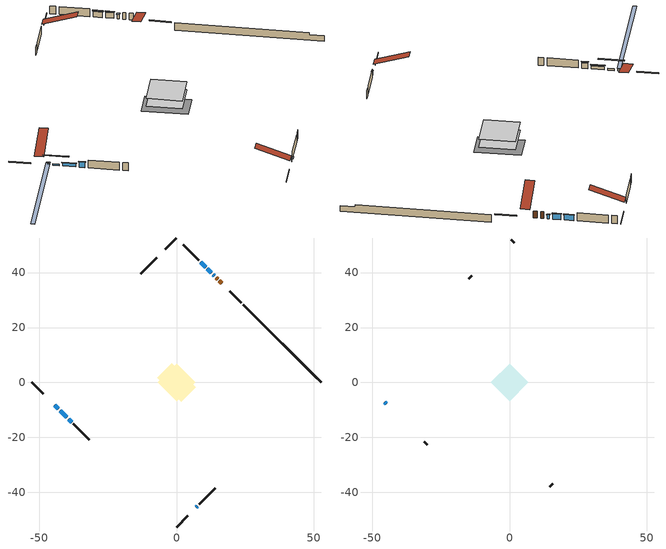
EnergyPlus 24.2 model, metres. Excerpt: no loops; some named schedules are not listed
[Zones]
conditioned space
 floor outside (Floor1 construction): -1.49,0 0,1.49 1.49,0 0,-1.49 z0.6
 floor adiabatic (AdiabaticFloorConstruction): -6.8,0 0,6.8 6.8,0 0,-6.8 z0.6
 floor foundation (Slab1 construction): -7.07,1.81 -1.81,7.07 7.07,-1.81 1.81,-7.07 z-1.73
 wall outside (RimJoist1 construction): 0,-52.58 4.17,-48.4 / -52.58,0 -48.4,-4.17 / 0,52.58 -4.17,48.4 / 23.62,28.96 19.45,33.13 z0.6:0.9
 wall outside (AdiabaticWallConstruction 1): 16.39,36.19 15.63,36.94 / 14.98,37.6 14.4,38.18 z0.6:2.63
 wall outside (AdiabaticWallConstruction): 13.74,38.83 13.37,39.21 z0.6:1.82; -44.25,-8.32 -43.03,-9.54 z0.6:1.11; 7.23,-45.34 7.61,-44.96 z0.6:1.49; 12.71,39.87 11.22,41.36 / 10.56,42.01 8.84,43.74 z0.6:2.3; -42.38,-10.2 -39.9,-12.68 z0.6:1.62; -39.24,-13.33 -38.17,-14.41 z0.6:2.33
 wall outside (Wall1 construction): 8.27,-44.31 14.07,-38.5 / -37.51,-15.07 -31.71,-20.87 / -7.23,45.34 -13.04,39.54 / 8.18,44.4 2.38,50.2 z0.6:3.04
 wall foundation (FoundationWall1 construction): 24.28,28.3,-1.73 24.28,28.3,0.6 49.75,2.83,0.6 49.75,2.83,-0.03 52.58,0,-0.03 52.58,0,-1.73
 window (WindowConstruction 4): 13.74,38.83 13.37,39.21 z0.6:1.82
 window (WindowConstruction 6): -44.25,-8.32 -43.03,-9.54 z0.6:1.11
 window (WindowConstruction 5): 7.23,-45.34 7.61,-44.97 z0.6:1.49
 window (WindowConstruction): 12.71,39.87 11.22,41.36 z0.6:2.3
 window (WindowConstruction 1): 10.56,42.01 8.84,43.74 z0.6:2.3
 window (WindowConstruction 2): -42.38,-10.2 -39.9,-12.68 z0.6:1.61
 window (WindowConstruction 3): -39.24,-13.33 -38.17,-14.41 z0.6:2.33
 door (Door): 16.39,36.19 15.63,36.94 z0.6:2.63
 door (Door 1): 14.98,37.6 14.4,38.18 z0.6:2.63
 ceiling adiabatic (AdiabaticFloorConstruction): 0,-6.8 6.8,0 0,6.8 -6.8,0 z0.6
attic - vented
 floor to conditioned space (Floor2 construction Reversed): -6.8,0 0,6.8 6.8,0 0,-6.8 z3.04
 wall outside (AdiabaticWallConstruction): -45.34,-7.23 -44.91,-7.67 z0.6:1.21
 wall outside (Wall2 construction): 14.73,-37.85 15.79,-36.78 / -31.05,-21.53 -29.99,-22.59 / -13.69,38.88 -14.76,37.82 / 1.72,50.86 0.66,51.92 z0.6:3.04
 window (WindowConstruction 7): -45.34,-7.23 -44.91,-7.67 z0.6:1.21
 roof outside (Roof1 construction): 6.58,-46,3.04 -0.05,-39.37,6.16 -1.79,-41.12,6.16 4.83,-47.75,3.04; -46,-6.58,3.04 -39.37,0.05,6.16 -41.12,1.79,6.16 -47.75,-4.83,3.04; -6.58,46,3.04 0.05,39.37,6.16 1.79,41.12,6.16 -4.83,47.75,3.04; 17.04,35.53,3.04 10.42,28.91,6.16 12.16,27.16,6.16 18.79,33.79,3.04
shading: -44.77,-7.81 -45.48,-7.09 -67.25,-28.86 -66.53,-29.57 z1.41; 13.22,39.35 13.89,38.69 14.18,38.98 13.52,39.64 z2.02; -41.17,-11.41 -46.12,-6.46 -46.41,-6.75 -41.46,-11.7 z3.75; 7.75,-44.82 7.09,-45.48 7.38,-45.78 8.04,-45.11 z1.69; 11.08,41.5 12.85,39.72 13.14,40.02 11.37,41.79 z2.5; 8.7,43.88 10.7,41.87 10.99,42.16 8.99,44.17 z2.5; -39.76,-12.82 -42.52,-10.06 -42.81,-10.35 -40.05,-13.11 z1.82; -38.02,-14.55 -39.39,-13.19 -39.68,-13.48 -38.31,-14.84 z2.53
[Building]
Building 1: Terrain=Suburbs
[Site:Location]
Quebec Intl AP_QC: Latitude {deg}=46.8; Longitude {deg}=-71.38; Time Zone {hr}=-5; Elevation {m}=74; Keep Site Location Information=Yes
[Site:GroundTemperature:Shallow]
0.0108218, -2.24938, -2.43038, -1.3578, 2.94801, 7.23376, 10.9493, 13.303, 13.5029, 11.5886, 7.96783, 3.81355
[Site:WaterMainsTemperature]
Calculation Method=Schedule; Temperature Schedule=mains temperature schedule
[Material] Roughness=Rough; Thermal Absorptance=0.9
Name | Thickness {m} | Conductivity {W/m-K} | Density {kg/m3} | Specific Heat {J/kg-K} | Solar Absorptance | Visible Absorptance
asphalt or fiberglass shingles | 0.00635 | 0.162714 | 1121.4 | 1465.45 | 0.4 | 0.4
ceiling loosefill ins | 0.0846667 | 0.0480833 | 16.02 | 1046.75 | 0.7 | 0.7
ceiling stud and cavity | 0.1397 | 0.0951285 | 65.682 | 1177.47 | 0.7 | 0.7
concrete 4.0 in. | 0.1016 | 1.803125 | 2242.8 | 837.4 | 0.7 | 0.7
concrete 8.0 in. | 0.2032 | 1.803125 | 2242.8 | 837.4 | 0.7 | 0.7
door material | 0.04445 | 0.0451087 | 512.64 | 1214.23 | 0.7 | 0.7
door material 1 | 0.04445 | 0.188738 | 512.64 | 1214.23 | 0.7 | 0.7
exterior vertical ins | 0.0166018 | 0.029427 | 32.04 | 1214.23 | 0.7 | 0.7
floor covering | 0.0127 | 0.0433444 | 54.468 | 1339.84 | 0.6 | 0.6
floor rigid ins; rim joist rigid ins | 0.051816 | 0.029427 | 32.04 | 1214.23 | 0.7 | 0.7
floor rigid ins 1; wall rigid ins | 0.512978 | 0.029427 | 32.04 | 1214.23 | 0.7 | 0.7
floor stud and cavity | 0.1397 | 0.920422 | 92.3553 | 1139.71 | 0.7 | 0.7
floor stud and cavity 1 | 0.1397 | 1.75129 | 37.0049 | 1207.88 | 0.7 | 0.7
furniture material conditioned space 1 | 0.1524 | 0.115458 | 640.8 | 1214.23 | 0.6 | 0.6
gypsum board | 0.0127 | 0.160291 | 801 | 837.4 | 0.6 | 0.6
gypsum board 1 | 0.0127 | 0.160291 | 801 | 837.4 | 0.7 | 0.7
osb sheathing 0.5 in. | 0.0127 | 0.115458 | 512.64 | 1214.23 | 0.7 | 0.7
osb sheathing 0.75 in. | 0.01905 | 0.115458 | 512.64 | 1214.23 | 0.7 | 0.7
osb sheathing 2.0 in. | 0.0508 | 0.115458 | 512.64 | 1214.23 | 0.7 | 0.7
rim joist stud and cavity | 0.0508 | 0.254006 | 125.044 | 1163.47 | 0.6 | 0.6
wall stud and cavity | 0.1397 | 0.0818765 | 139.0536 | 1170.24 | 0.7 | 0.7
wall stud and cavity 1 | 0.0889 | 6.1454 | 50.32683 | 1063.81 | 0.6 | 0.6
wall stud and cavity 2 | 0.0889 | 0.380278 | 52.3479 | 1209.89 | 0.7 | 0.7
wall stud and cavity 3 | 0.0889 | 0.391764 | 83.0341 | 1211.67 | 0.7 | 0.7
wood siding | 0.0254 | 0.102417 | 544.68 | 1172.36 | 0.4 | 0.4
wood siding 1 | 0.00254 | 0.102417 | 544.68 | 1172.36 | 0.4 | 0.4
wood siding 2; wood siding 3; wood siding 4 | 0.0254 | 0.102417 | 544.68 | 1172.36 | 0.7 | 0.7
[WindowMaterial:SimpleGlazingSystem]
Name | U-Factor {W/m2-K} | Solar Heat Gain Coefficient
WindowMaterial | 2.89578 | 0.66
WindowMaterial 1 | 2.92076 | 0.62
WindowMaterial 2 | 2.946882 | 0.58
WindowMaterial 3 | 3.00196 | 0.56
WindowMaterial 4 | 2.98152 | 0.61
WindowMaterial 5 | 2.992306 | 0.59
WindowMaterial 6 | 3.04965 | 0.43
WindowMaterial 7 | 3.00026 | 0.58
[Construction]
AdiabaticFloorConstruction: floor stud and cavity 1, floor rigid ins 1, osb sheathing 0.75 in., floor covering
AdiabaticWallConstruction: wood siding 3, wall rigid ins, wall stud and cavity 2, gypsum board
AdiabaticWallConstruction 1: wood siding 4, wall rigid ins, wall stud and cavity 2, gypsum board
Door: door material
Door 1: door material 1
Floor1 construction: floor stud and cavity, floor rigid ins, osb sheathing 0.75 in., floor covering
Floor2 construction Reversed: gypsum board, ceiling stud and cavity, ceiling loosefill ins
FoundationWall1 construction: concrete 8.0 in., gypsum board 1
furniture construction conditioned space 1: furniture material conditioned space 1
PartitionWallConstruction: gypsum board, wall stud and cavity 3, gypsum board
RimJoist1 construction: wood siding 2, rim joist rigid ins, osb sheathing 2.0 in., rim joist stud and cavity
Roof1 construction: asphalt or fiberglass shingles
Slab1 construction: concrete 4.0 in.
Wall1 construction: wood siding, osb sheathing 0.5 in., wall stud and cavity, gypsum board
Wall2 construction: wood siding 1, wall stud and cavity 1
WindowConstruction: WindowMaterial
WindowConstruction 1: WindowMaterial 1
WindowConstruction 2: WindowMaterial 2
WindowConstruction 3: WindowMaterial 3
WindowConstruction 4: WindowMaterial 4
WindowConstruction 5: WindowMaterial 5
WindowConstruction 6: WindowMaterial 6
WindowConstruction 7: WindowMaterial 7
[Zone] Multiplier=1; Part of Total Floor Area=Yes
Name | Volume {m3}
attic - vented | 46.926
conditioned space | 465.6
[Space]
Name | Zone | Volume {m3}
attic - vented 1 | attic - vented | 46.926
conditioned space 1 | conditioned space | 465.6
[ZoneInfiltration:EffectiveLeakageArea]
infil attic - vented 1: Zone or Space=attic - vented 1; Schedule=Always On Discrete; Effective Air Leakage Area {cm2}=3417.23; Stack Coefficient=0.0003869; Wind Coefficient=1.32898e-05
[ZoneMixing]
whole house fan mix: Zone or Space=attic - vented; Schedule=Always On Continuous; Design Flow Rate Calculation Method=Flow/Zone; Design Flow Rate {m3/s}=0; Source Zone or Space=conditioned space
[SurfaceProperty:ExposedFoundationPerimeter]
Slab1: Exposed Perimeter Calculation Method=TotalExposedPerimeter; Total Exposed Perimeter {m}=40.021
[InternalMass] Zone or ZoneList=conditioned space; Space or SpaceList=conditioned space 1
Name | Construction | Surface Area {m2}
furniture mass conditioned space 1 | furniture construction conditioned space 1 | 76.2482
partition wall mass | PartitionWallConstruction | 190.62
[Lights]
interior lighting: Zone or ZoneList or Space or SpaceList=conditioned space 1; Schedule=interior lighting schedule; Design Level Calculation Method=LightingLevel; Lighting Level {W}=343.2; Return Air Fraction=0; Fraction Radiant=0.6; Fraction Visible=0.2; Fraction Replaceable=1
[People]
occupants: Zone or ZoneList or Space or SpaceList=conditioned space 1; Number of People Schedule=occupants schedule; Number of People Calculation Method=People; Number of People=3; Fraction Radiant=0.314171; Sensible Heat Fraction=0.56303; Activity Level Schedule=occupants activity schedule; Carbon Dioxide Generation Rate {m3/s-W}=0; Enable ASHRAE 55 Comfort Warnings=No; Mean Radiant Temperature Calculation Type=EnclosureAveraged
[ElectricEquipment] Zone or ZoneList or Space or SpaceList=conditioned space 1; Design Level Calculation Method=EquipmentLevel
Name | Schedule | Design Level {W} | Fraction Latent | Fraction Radiant | Fraction Lost
clothes dryer | clothes dryer schedule | 140.772 | 0.015 | 0.081 | 0.85
clothes washer | clothes washer schedule | 32.1985 | 0.03 | 0.162 | 0.7
cooking range | cooking range schedule | 215.147 | 0.08 | 0.432 | 0.2
dishwasher | dishwasher schedule | 66.8632 | 0.3 | 0.18 | 0.4
fridge | fridge schedule | 72.9452 | 0 | 0.6 | 0
mech vent house fan | mech vent house fan schedule | 0 | 0 | 0 | 1
mech vent house fan cfis | mech vent house fan cfis schedule | 0 | 0 | 0 | 0
mech vent range fan 0 | mech vent range fan 0 schedule | 57 | 0 | 0 | 1
misc plug loads | misc plug loads schedule | 494.7 | 0.045 | 0.513 | 0.1
whole house fan | Always On Discrete | 0 | 0 | 0 | 1
[OtherEquipment] Zone or ZoneList or Space or SpaceList=conditioned space 1; Design Level Calculation Method=EquipmentLevel
Name | Fuel Type | Schedule | Design Level {W} | Fraction Latent | Fraction Radiant | Fraction Lost
clothes dryer 1 | Electricity | clothes dryer schedule | 0 | 0.015 | 0.081 | 0.85
cooking range 1 | Electricity | cooking range schedule | 0 | 0.08 | 0.432 | 0.2
general water use latent | None | general water use schedule | 62.594 | 1 | 0 | 0
general water use sensible | None | general water use schedule | -61.6891 | 0 | 0.6 | 0
mech vent house fan latent load | None | Always On Discrete | 0 | 1 | 0 | 0
mech vent house fan sensible load | None | Always On Discrete | 0 | 0 | 0 | 0
water heater energy adjustment1 | Electricity | Always On Discrete | 0.01 | 0 | 0 | 1
[ZoneInfiltration:DesignFlowRate] Zone or ZoneList or Space or SpaceList=conditioned space 1; Schedule=Always On Discrete; Design Flow Rate Calculation Method=Flow/Zone; Design Flow Rate {m3/s}=0
infil flow; natural vent flow; whole house fan flow
[ZoneControl:Thermostat]
conditioned space Thermostat: Zone or ZoneList=conditioned space; Control Type Schedule=conditioned space Thermostat Schedule; Control 1=conditioned space temperature setpoint; Temperature Difference Between Cutout And Setpoint {deltaC}=0
[ZoneHVAC:Baseboard:Convective:Electric]
electric baseboard: Availability Schedule=Always On Discrete; Heating Design Capacity {W}=9968.81; Efficiency=1
[AirLoopHVAC:UnitarySystem]
unit heater unitary system: Control Type=Load; Controlling Zone or Thermostat Location=conditioned space; Dehumidification Control Type=None; Availability Schedule=Always On Discrete; Supply Fan=unit heater supply fan; Fan Placement=BlowThrough; Supply Air Fan Operating Mode Schedule=unit heater auto fan schedule; Heating Coil=unit heater htg coil; DX Heating Coil Sizing Ratio=1; Use DOAS DX Cooling Coil=No; Minimum Supply Air Temperature {C}=2; Latent Load Control=SensibleOnlyLoadControl; Cooling Supply Air Flow Rate Method=None; Heating Supply Air Flow Rate Method=SupplyAirFlowRate; Heating Supply Air Flow Rate {m3/s}=0.00141584; No Load Supply Air Flow Rate Method=SupplyAirFlowRate; No Load Supply Air Flow Rate {m3/s}=0; No Load Supply Air Flow Rate Control Set To Low Speed=Yes; Maximum Supply Air Temperature {C}=48.8889; Maximum Outdoor Dry-Bulb Temperature for Supplemental Heater Operation {C}=21; Ancillary On-Cycle Electric Power {W}=0; Ancillary Off-Cycle Electric Power {W}=0
[Fan:SystemModel]
unit heater supply fan: Availability Schedule=Always On Discrete; Design Maximum Air Flow Rate {m3/s}=0.00141584; Speed Control Method=Discrete; Electric Power Minimum Flow Rate Fraction=0.2; Design Pressure Rise {Pa}=500; Motor Efficiency=1; Motor In Air Stream Fraction=1; Design Electric Power Consumption {W}=Autosize; Design Power Sizing Method=PowerPerFlow; Electric Power Per Unit Flow Rate {W/(m3/s)}=1e-06; Electric Power Per Unit Flow Rate Per Unit Pressure {W/((m3/s)-Pa)}=1.66667; Fan Total Efficiency=0.7; Motor Loss Radiative Fraction=0; Number of Speeds=1; Speed Flow Fraction 1=1; Speed Electric Power Fraction 1=1
[Coil:Heating:Fuel]
unit heater htg coil: Availability Schedule=Always On Discrete; Fuel Type=FuelOilNo2; Burner Efficiency=0.3; Nominal Capacity {W}=0.293071; On Cycle Parasitic Electric Load {W}=0; Off Cycle Parasitic Fuel Load {W}=0
[Zone equipment]
conditioned space: electric baseboard, unit heater unitary system
[Foundation:Kiva]
Foundation Kiva 1: Initial Indoor Air Temperature {C}=18; Wall Height Above Grade {m}=0.599999; Wall Depth Below Slab {m}=0.2032; Custom Block Material Name 1=exterior vertical ins; Custom Block Depth 1 {m}=2.33001; Custom Block X Position 1 {m}=0.2159; Custom Block Z Position 1 {m}=0
[Foundation:Kiva:Settings]
Soil Conductivity {W/m-K}=0.849921; Soil Density {kg/m3}=1842.3; Soil Specific Heat {J/kg-K}=418.7; Ground Solar Absorptivity=0.9; Ground Thermal Absorptivity=0.9; Ground Surface Roughness {m}=0.03; Far-Field Width {m}=40; Deep-Ground Boundary Condition=ZeroFlux; Deep-Ground Depth {m}=40; Minimum Cell Dimension {m}=0.2; Maximum Cell Growth Coefficient=3; Simulation Timestep=Timestep
[Exterior:Lights]
exterior lighting: Schedule=exterior lighting schedule; Design Level {W}=75.6
[EnergyManagementSystem:GlobalVariable]
infil_program_Qfan
infil_program_Qinf
natural_vent_program_Qnv
natural_vent_program_Qwhf
[EnergyManagementSystem:Sensor]
Name | Output:Variable or Output:Meter Index Key | Output:Variable or Output:Meter
airflow_gain | infil flow | Infiltration Sensible Heat Gain Energy
airflow_gain_1 | natural vent flow | Infiltration Sensible Heat Gain Energy
airflow_gain_2 | whole house fan flow | Infiltration Sensible Heat Gain Energy
airflow_loss | infil flow | Infiltration Sensible Heat Loss Energy
airflow_loss_1 | natural vent flow | Infiltration Sensible Heat Loss Energy
airflow_loss_2 | whole house fan flow | Infiltration Sensible Heat Loss Energy
clg_load_cond |  | Cooling:EnergyTransfer:Zone:CONDITIONED SPACE
clg_sp_s; clg_sp_s_1 | cooling setpoint | Schedule Value
clothes_dryer_exhaust_0_sch_s | clothes dryer exhaust 0 schedule | Schedule Value
conditioned_space_clg_unmet_s | conditioned space | Zone Cooling Setpoint Not Met Time
conditioned_space_htg_unmet_s | conditioned space | Zone Heating Setpoint Not Met Time
cool_season | cooling season schedule | Schedule Value
fridge_tin_s | conditioned space | Zone Mean Air Temperature
htg_load_cond |  | Heating:EnergyTransfer:Zone:CONDITIONED SPACE
htg_sp_s; htg_sp_s_1 | heating setpoint | Schedule Value
ig_ee_conv | clothes dryer | Electric Equipment Convective Heating Energy
ig_ee_conv_2 | cooking range | Electric Equipment Convective Heating Energy
ig_ee_conv_4 | fridge | Electric Equipment Convective Heating Energy
ig_ee_conv_5 | misc plug loads | Electric Equipment Convective Heating Energy
ig_ee_conv_6 | whole house fan | Electric Equipment Convective Heating Energy
ig_ee_rad | clothes dryer | Electric Equipment Radiant Heating Energy
ig_ee_rad_2 | cooking range | Electric Equipment Radiant Heating Energy
ig_ee_rad_4 | fridge | Electric Equipment Radiant Heating Energy
ig_ee_rad_5 | misc plug loads | Electric Equipment Radiant Heating Energy
ig_ee_rad_6 | whole house fan | Electric Equipment Radiant Heating Energy
ig_lgt_conv | interior lighting | Lights Convective Heating Energy
ig_lgt_rad | interior lighting | Lights Radiant Heating Energy
ig_lgt_vis | interior lighting | Lights Visible Radiation Heating Energy
ig_oe_conv | clothes dryer 1 | Other Equipment Convective Heating Energy
ig_oe_conv_1 | cooking range 1 | Other Equipment Convective Heating Energy
ig_oe_conv_2 | general water use latent | Other Equipment Convective Heating Energy
ig_oe_conv_3 | general water use sensible | Other Equipment Convective Heating Energy
ig_oe_conv_4 | water heater energy adjustment1 | Other Equipment Convective Heating Energy
ig_oe_rad | clothes dryer 1 | Other Equipment Radiant Heating Energy
ig_oe_rad_1 | cooking range 1 | Other Equipment Radiant Heating Energy
ig_oe_rad_2 | general water use latent | Other Equipment Radiant Heating Energy
ig_oe_rad_3 | general water use sensible | Other Equipment Radiant Heating Energy
ig_oe_rad_4 | water heater energy adjustment1 | Other Equipment Radiant Heating Energy
ig_ppl_conv | occupants | People Convective Heating Energy
ig_ppl_rad | occupants | People Radiant Heating Energy
im_conv | furniture mass conditioned space 1 | Surface Inside Face Convection Heat Gain Energy
im_conv_1 | partition wall mass | Surface Inside Face Convection Heat Gain Energy
im_ig | furniture mass conditioned space 1 | Surface Inside Face Internal Gains Radiation Heat Gain Energy
im_ig_1 | partition wall mass | Surface Inside Face Internal Gains Radiation Heat Gain Energy
im_lgt | furniture mass conditioned space 1 | Surface Inside Face Lights Radiation Heat Gain Energy
im_lgt_1 | partition wall mass | Surface Inside Face Lights Radiation Heat Gain Energy
im_sol | furniture mass conditioned space 1 | Surface Inside Face Solar Radiation Heat Gain Energy
im_sol_1 | partition wall mass | Surface Inside Face Solar Radiation Heat Gain Energy
im_surf | furniture mass conditioned space 1 | Surface Inside Face Net Surface Thermal Radiation Heat Gain Energy
im_surf_1 | partition wall mass | Surface Inside Face Net Surface Thermal Radiation Heat Gain Energy
mech_vent_range_fan_0_sch_s | mech vent range fan 0 schedule | Schedule Value
mv_conv | mech vent house fan | Electric Equipment Convective Heating Energy
mv_conv_1 | mech vent house fan cfis | Electric Equipment Convective Heating Energy
mv_conv_2 | mech vent range fan 0 | Electric Equipment Convective Heating Energy
mv_conv_3 | mech vent house fan latent load | Other Equipment Convective Heating Energy
mv_conv_4 | mech vent house fan sensible load | Other Equipment Convective Heating Energy
mv_rad | mech vent house fan | Electric Equipment Radiant Heating Energy
mv_rad_1 | mech vent house fan cfis | Electric Equipment Radiant Heating Energy
mv_rad_2 | mech vent range fan 0 | Electric Equipment Radiant Heating Energy
mv_rad_3 | mech vent house fan latent load | Other Equipment Radiant Heating Energy
mv_rad_4 | mech vent house fan sensible load | Other Equipment Radiant Heating Energy
natural_vent_s | natural vent schedule | Schedule Value
out_pb_s |  | Site Outdoor Air Barometric Pressure
out_wt_s |  | Site Outdoor Air Humidity Ratio
site_vw_s |  | Site Wind Speed
ss_back_out | Window1 | Surface Window Shortwave from Zone Back Out Window Heat Transfer Rate
ss_back_out_1 | Window11 | Surface Window Shortwave from Zone Back Out Window Heat Transfer Rate
ss_back_out_2 | Window2 | Surface Window Shortwave from Zone Back Out Window Heat Transfer Rate
ss_back_out_3 | Window3 | Surface Window Shortwave from Zone Back Out Window Heat Transfer Rate
ss_back_out_4 | Window4 | Surface Window Shortwave from Zone Back Out Window Heat Transfer Rate
ss_back_out_5 | Window6 | Surface Window Shortwave from Zone Back Out Window Heat Transfer Rate
ss_back_out_6 | Window9 | Surface Window Shortwave from Zone Back Out Window Heat Transfer Rate
ss_conv | Door1 | Surface Inside Face Convection Heat Gain Energy
ss_conv_1 | Door3 | Surface Inside Face Convection Heat Gain Energy
ss_conv_2 | Window1 | Surface Inside Face Convection Heat Gain Energy
ss_conv_3 | Window11 | Surface Inside Face Convection Heat Gain Energy
ss_conv_4 | Window2 | Surface Inside Face Convection Heat Gain Energy
ss_conv_5 | Window3 | Surface Inside Face Convection Heat Gain Energy
ss_conv_6 | Window4 | Surface Inside Face Convection Heat Gain Energy
ss_conv_7 | Window6 | Surface Inside Face Convection Heat Gain Energy
ss_conv_8 | Window9 | Surface Inside Face Convection Heat Gain Energy
ss_ig | Door1 | Surface Inside Face Internal Gains Radiation Heat Gain Energy
ss_ig_1 | Door3 | Surface Inside Face Internal Gains Radiation Heat Gain Energy
ss_ig_2 | Window1 | Surface Inside Face Internal Gains Radiation Heat Gain Energy
ss_ig_3 | Window11 | Surface Inside Face Internal Gains Radiation Heat Gain Energy
ss_ig_4 | Window2 | Surface Inside Face Internal Gains Radiation Heat Gain Energy
ss_ig_5 | Window3 | Surface Inside Face Internal Gains Radiation Heat Gain Energy
ss_ig_6 | Window4 | Surface Inside Face Internal Gains Radiation Heat Gain Energy
ss_ig_7 | Window6 | Surface Inside Face Internal Gains Radiation Heat Gain Energy
ss_ig_8 | Window9 | Surface Inside Face Internal Gains Radiation Heat Gain Energy
ss_lgt | Door1 | Surface Inside Face Lights Radiation Heat Gain Energy
ss_lgt_1 | Door3 | Surface Inside Face Lights Radiation Heat Gain Energy
ss_sol | Door1 | Surface Inside Face Solar Radiation Heat Gain Energy
ss_sol_1 | Door3 | Surface Inside Face Solar Radiation Heat Gain Energy
ss_surf | Door1 | Surface Inside Face Net Surface Thermal Radiation Heat Gain Energy
ss_surf_1 | Door3 | Surface Inside Face Net Surface Thermal Radiation Heat Gain Energy
ss_surf_2 | Window1 | Surface Inside Face Net Surface Thermal Radiation Heat Gain Energy
ss_surf_3 | Window11 | Surface Inside Face Net Surface Thermal Radiation Heat Gain Energy
ss_surf_4 | Window2 | Surface Inside Face Net Surface Thermal Radiation Heat Gain Energy
ss_surf_5 | Window3 | Surface Inside Face Net Surface Thermal Radiation Heat Gain Energy
ss_surf_6 | Window4 | Surface Inside Face Net Surface Thermal Radiation Heat Gain Energy
ss_surf_7 | Window6 | Surface Inside Face Net Surface Thermal Radiation Heat Gain Energy
ss_surf_8 | Window9 | Surface Inside Face Net Surface Thermal Radiation Heat Gain Energy
ss_trans_in | Window1 | Surface Window Transmitted Solar Radiation Rate
ss_trans_in_1 | Window11 | Surface Window Transmitted Solar Radiation Rate
ss_trans_in_2 | Window2 | Surface Window Transmitted Solar Radiation Rate
ss_trans_in_3 | Window3 | Surface Window Transmitted Solar Radiation Rate
ss_trans_in_4 | Window4 | Surface Window Transmitted Solar Radiation Rate
ss_trans_in_5 | Window6 | Surface Window Transmitted Solar Radiation Rate
ss_trans_in_6 | Window9 | Surface Window Transmitted Solar Radiation Rate
ss_trans_out | Window1 | Surface Inside Face Initial Transmitted Diffuse Transmitted Out Window Solar Radiation Rate
ss_trans_out_1 | Window11 | Surface Inside Face Initial Transmitted Diffuse Transmitted Out Window Solar Radiation Rate
ss_trans_out_2 | Window2 | Surface Inside Face Initial Transmitted Diffuse Transmitted Out Window Solar Radiation Rate
ss_trans_out_3 | Window3 | Surface Inside Face Initial Transmitted Diffuse Transmitted Out Window Solar Radiation Rate
ss_trans_out_4 | Window4 | Surface Inside Face Initial Transmitted Diffuse Transmitted Out Window Solar Radiation Rate
ss_trans_out_5 | Window6 | Surface Inside Face Initial Transmitted Diffuse Transmitted Out Window Solar Radiation Rate
ss_trans_out_6 | Window9 | Surface Inside Face Initial Transmitted Diffuse Transmitted Out Window Solar Radiation Rate
s_conv | Floor1 | Surface Inside Face Convection Heat Gain Energy
s_conv_1 | Floor2 | Surface Inside Face Convection Heat Gain Energy
s_conv_10 | Wall1:135 | Surface Inside Face Convection Heat Gain Energy
s_conv_11 | Wall1:225 | Surface Inside Face Convection Heat Gain Energy
s_conv_12 | Wall1:315 | Surface Inside Face Convection Heat Gain Energy
s_conv_13 | Wall1:45 | Surface Inside Face Convection Heat Gain Energy
s_conv_2 | FoundationWall1 | Surface Inside Face Convection Heat Gain Energy
s_conv_3 | inferred conditioned ceiling | Surface Inside Face Convection Heat Gain Energy
s_conv_4 | inferred conditioned floor | Surface Inside Face Convection Heat Gain Energy
s_conv_5 | RimJoist1:135 | Surface Inside Face Convection Heat Gain Energy
s_conv_6 | RimJoist1:225 | Surface Inside Face Convection Heat Gain Energy
s_conv_7 | RimJoist1:315 | Surface Inside Face Convection Heat Gain Energy
s_conv_8 | RimJoist1:45 | Surface Inside Face Convection Heat Gain Energy
s_conv_9 | Slab1 | Surface Inside Face Convection Heat Gain Energy
s_ig | Floor1 | Surface Inside Face Internal Gains Radiation Heat Gain Energy
s_ig_1 | Floor2 | Surface Inside Face Internal Gains Radiation Heat Gain Energy
s_ig_10 | Wall1:135 | Surface Inside Face Internal Gains Radiation Heat Gain Energy
s_ig_11 | Wall1:225 | Surface Inside Face Internal Gains Radiation Heat Gain Energy
s_ig_12 | Wall1:315 | Surface Inside Face Internal Gains Radiation Heat Gain Energy
s_ig_13 | Wall1:45 | Surface Inside Face Internal Gains Radiation Heat Gain Energy
s_ig_2 | FoundationWall1 | Surface Inside Face Internal Gains Radiation Heat Gain Energy
s_ig_3 | inferred conditioned ceiling | Surface Inside Face Internal Gains Radiation Heat Gain Energy
s_ig_4 | inferred conditioned floor | Surface Inside Face Internal Gains Radiation Heat Gain Energy
s_ig_5 | RimJoist1:135 | Surface Inside Face Internal Gains Radiation Heat Gain Energy
